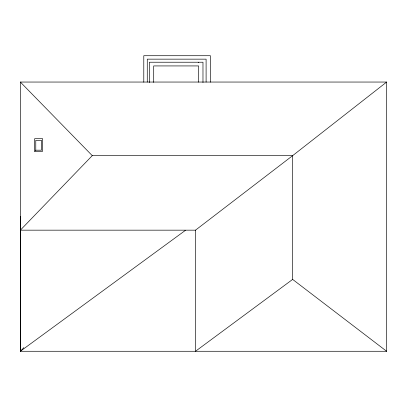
<?xml version="1.0" encoding="UTF-8"?>
<svg xmlns="http://www.w3.org/2000/svg" width="407" height="407" viewBox="0 0 407 407"><rect width="100%" height="100%" fill="white"/><g stroke="black" fill="none" stroke-linecap="round" stroke-linejoin="round"><path stroke-width="0.61" d="M23.871 347.614L20.35 351.277L386.65 351.282L386.65 82.046L20.35 82.046L20.35 351.277L185.444 230.331M386.65 351.282L292.648 279.411L292.648 155.647L92.262 155.647L20.35 230.169L195.487 230.169L292.648 155.647L386.65 82.051M34.631 151.297L42.643 151.297L42.643 138.706L34.631 138.706L34.631 151.297L35.775 150.188L41.499 150.188L41.499 140.344L35.775 140.344L35.775 150.188M292.648 279.411L195.487 351.282L195.487 230.169M20.35 216.432L20.538 351.277M20.35 82.046L92.262 155.647M210.409 82.163L210.409 55.718L143.788 55.718L143.788 82.163M206.1 82.051L206.1 59.152L147.268 59.152L147.268 82.051M202.976 82.555L202.976 62.225L149.354 62.225L149.354 82.555M198.626 62.225L198.626 62.52M198.626 82.138L198.626 65.929L153.704 65.929L153.704 82.377"/></g></svg>
